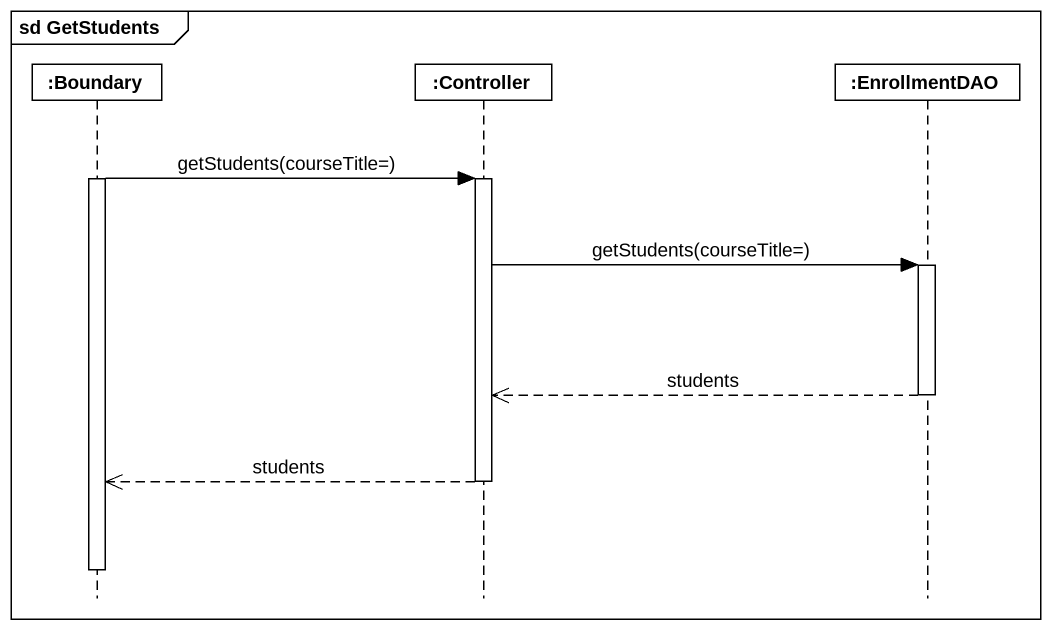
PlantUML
@startuml
mainframe sd GetStudents
hide footbox
participant ":Boundary" as Boundary_
participant ":Controller" as Controller
participant ":EnrollmentDAO" as EnrollmentDAO

activate Boundary_
Boundary_ -> Controller : getStudents(courseTitle=)
activate Controller
Controller -> EnrollmentDAO : getStudents(courseTitle=)
activate EnrollmentDAO
EnrollmentDAO -->> Controller : students
deactivate EnrollmentDAO
Controller -->> Boundary_ : students
deactivate Controller
deactivate Boundary_
@enduml
